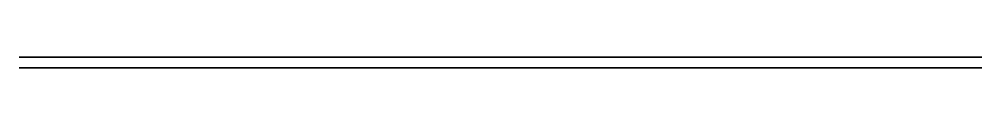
# Model space of a CAD drawing. Extents: x -279 to 0, y -3 to 0.
import ezdxf

# ---------------------------------------------------------------- set-up
doc = ezdxf.new("R2010")
doc.units = 0

msp = doc.modelspace()

# ---------------------------------------------------------------- linework, layer by layer
at = {"layer": 'layer0'}
for points in [[(-279, 0, 99), (0, 0, 99)], [(0, 0, 0), (-279, 0, 0)], [(-279, 0, 0), (-279, 0, 99)], [(0, 0, 99), (0, 0, 0)], [(0, -3, 99), (-279, -3, 99)], [(-279, -3, 99), (-279, -3, 0)], [(-279, -3, 0), (0, -3, 0)], [(0, -3, 0), (0, -3, 99)]]:
    msp.add_polyline3d(points, dxfattribs=at)

doc.saveas('drawing.dxf')
